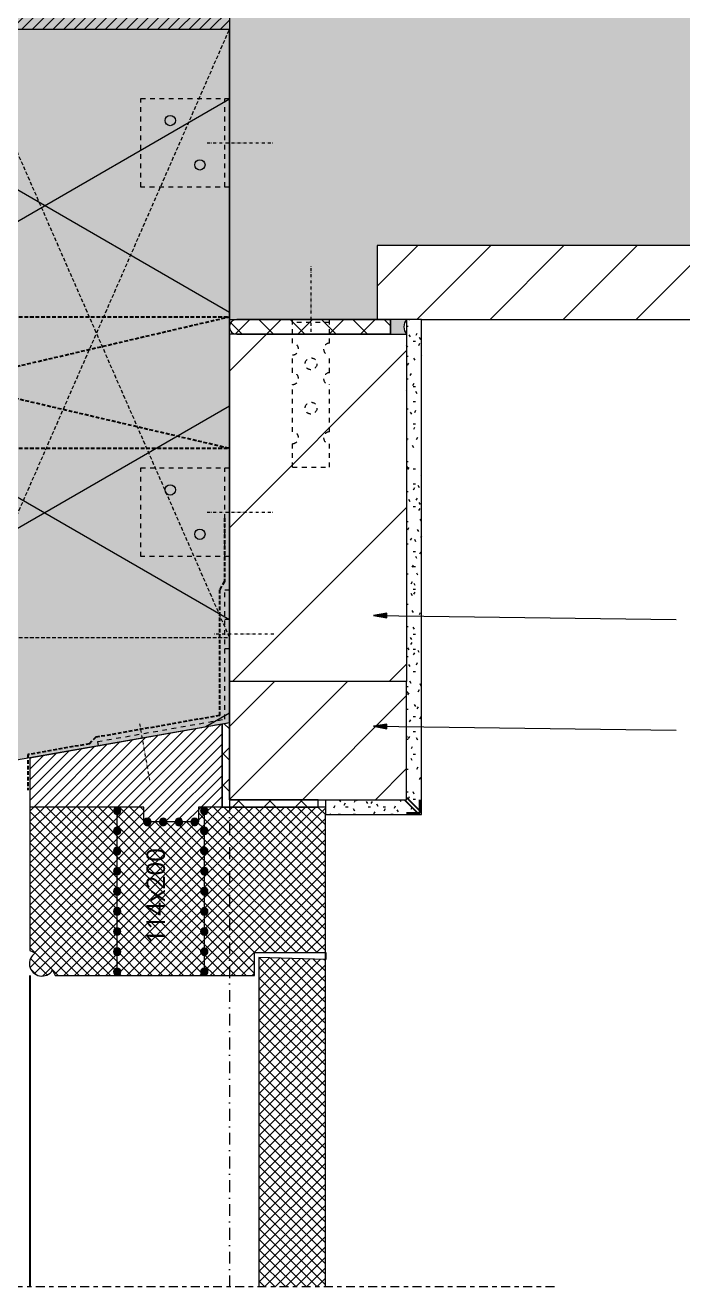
# Model space of a CAD drawing. Header units: millimetres. Extents: x -435 to 27166, y -19117 to 26500.
# Drawn here: x 7545 to 7990, y -5664 to -4810 of the extents above; entities that cross this region are included whole.
import ezdxf

# ---------------------------------------------------------------- set-up
doc = ezdxf.new("R2010")
doc.units = ezdxf.units.MM
for name, pattern in [('Dash', [6.35, 3.175, -3.175]), ('MV_center', [15, 6, -3, 3, -3]), ('MV_hidden', [3.75, 2.5, -1.25]), ('MV_stramien', [16, 8, -4, 0, -4]), ('Streep-stip _ detail', [4, 2, -1, 0, -1])]:
    doc.linetypes.add(name, pattern=pattern)
for name, color, linetype, lineweight in [('A-DETL', 90, 'Continuous', 13), ('A-DETL-GENF', 92, 'Continuous', 18), ('A-DETL-MEDM', 33, 'Continuous', 18), ('G-ANNO-TEXT', 231, 'Continuous', 13)]:
    doc.layers.add(name, color=color, linetype=linetype, lineweight=lineweight)
doc.styles.add('Segoe UI_3', font='segoeui.ttf', dxfattribs={"height": 12.5})
pattern_1 = [(45, (0, 0), (-24.74874, 24.74874), [])]
pattern_2 = [(45, (0, 0), (-3.535534, 3.535534), []), (135, (0, 0), (-3.535534, -3.535534), [])]
pattern_3 = [(45, (0, 0), (-10.606602, 10.606602), []), (135, (0, 0), (-10.606602, -10.606602), [])]

# ---------------------------------------------------------------- blocks, each defined once
blk = doc.blocks.new('42 isolatie - Type 1-3768601-Details Appartement')
at = {"layer": 'A-DETL-GENF'}
blk.add_hatch(color=256, dxfattribs=at).paths.add_polyline_path([(-31.46, 180.8), (0.28, 0.8), (469.24, 0.8), (469.24, 180.8), (-25.08, 180.8)])
at = {"layer": 'A-DETL-GENF', "lineweight": 13}
h = blk.add_hatch(dxfattribs=at)
h.set_pattern_fill('FP_43', color=256, style=0, pattern_type=2)
h.set_pattern_definition([(60, (-2126.39, 181.76), (-155.885, 90), []), (120, (-2126.39, 181.76), (-155.885, -90), [])])
h.paths.add_polyline_path([(-31.46, 180.8), (0.28, 0.8), (469.24, 0.8), (469.24, 180.8), (-25.08, 180.8)])
at = {"layer": 'A-DETL-GENF'}
for p, q in [((-25.08, 180.8), (-31.46, 180.8)), ((-31.46, 180.8), (0.28, 0.8)), ((-25.08, 180.8), (-31.46, 180.8)), ((-31.46, 180.8), (0.28, 0.8)), ((179.79, 180.8), (-25.08, 180.8)), ((294.79, 180.8), (179.79, 180.8)), ((294.79, 180.8), (179.79, 180.8)), ((399.79, 180.8), (294.79, 180.8)), ((413.24, 180.8), (399.79, 180.8)), ((413.24, 180.8), (399.79, 180.8)), ((469.24, 180.8), (413.24, 180.8)), ((0.28, 0.8), (262.95, 0.8)), ((262.95, 0.8), (272.95, 0.8)), ((262.95, 0.8), (272.95, 0.8)), ((272.95, 0.8), (469.24, 0.8))]:
    blk.add_line(p, q, dxfattribs=at)
blk = doc.blocks.new('Repeating Detail - 00 g lijmbolletje s e-V21-Details Appartement')
at = {"layer": 'A-DETL-GENF'}
for points in [[(-106.77, -1.25), (-106.52, -0.65), (-106.44, 0), (-106.52, 0.65), (-106.77, 1.25), (-107.17, 1.77), (-107.69, 2.17), (-108.29, 2.41), (-108.94, 2.5), (-109.58, 2.41), (-110.19, 2.17), (-110.7, 1.77), (-111.1, 1.25), (-111.35, 0.65), (-111.44, 0), (-111.35, -0.65), (-111.1, -1.25), (-110.7, -1.77), (-110.19, -2.17), (-109.58, -2.41), (-108.94, -2.5), (-108.29, -2.41), (-107.69, -2.17), (-107.17, -1.77)], [(-93.15, -1.25), (-92.9, -0.65), (-92.82, 0), (-92.9, 0.65), (-93.15, 1.25), (-93.55, 1.77), (-94.07, 2.17), (-94.67, 2.41), (-95.32, 2.5), (-95.97, 2.41), (-96.57, 2.17), (-97.09, 1.77), (-97.48, 1.25), (-97.73, 0.65), (-97.82, 0), (-97.73, -0.65), (-97.48, -1.25), (-97.09, -1.77), (-96.57, -2.17), (-95.97, -2.41), (-95.32, -2.5), (-94.67, -2.41), (-94.07, -2.17), (-93.55, -1.77)], [(-79.54, -1.25), (-79.29, -0.65), (-79.2, 0), (-79.29, 0.65), (-79.54, 1.25), (-79.93, 1.77), (-80.45, 2.17), (-81.06, 2.41), (-81.7, 2.5), (-82.35, 2.41), (-82.95, 2.17), (-83.47, 1.77), (-83.87, 1.25), (-84.12, 0.65), (-84.2, 0), (-84.12, -0.65), (-83.87, -1.25), (-83.47, -1.77), (-82.95, -2.17), (-82.35, -2.41), (-81.7, -2.5), (-81.06, -2.41), (-80.45, -2.17), (-79.93, -1.77)], [(-65.92, -1.25), (-65.67, -0.65), (-65.59, 0), (-65.67, 0.65), (-65.92, 1.25), (-66.32, 1.77), (-66.84, 2.17), (-67.44, 2.41), (-68.09, 2.5), (-68.73, 2.41), (-69.34, 2.17), (-69.85, 1.77), (-70.25, 1.25), (-70.5, 0.65), (-70.59, 0), (-70.5, -0.65), (-70.25, -1.25), (-69.85, -1.77), (-69.34, -2.17), (-68.59, -2.43), (-68.09, -2.5), (-67.44, -2.41), (-66.84, -2.17), (-66.32, -1.77)], [(-52.3, -1.25), (-52.05, -0.65), (-51.97, 0), (-52.05, 0.65), (-52.3, 1.25), (-52.7, 1.77), (-53.22, 2.17), (-53.82, 2.41), (-54.47, 2.5), (-55.12, 2.41), (-55.72, 2.17), (-56.24, 1.77), (-56.63, 1.25), (-56.88, 0.65), (-56.97, 0), (-56.88, -0.65), (-56.63, -1.25), (-56.24, -1.77), (-55.72, -2.17), (-55.12, -2.41), (-54.47, -2.5), (-53.82, -2.41), (-53.22, -2.17), (-52.7, -1.77)], [(-38.69, -1.25), (-38.44, -0.65), (-38.35, 0), (-38.44, 0.65), (-38.69, 1.25), (-39.08, 1.77), (-39.6, 2.17), (-40.2, 2.41), (-40.85, 2.5), (-41.5, 2.41), (-42.1, 2.17), (-42.62, 1.77), (-43.02, 1.25), (-43.27, 0.65), (-43.35, 0), (-43.27, -0.65), (-43.02, -1.25), (-42.62, -1.77), (-42.1, -2.17), (-41.5, -2.41), (-40.85, -2.5), (-40.2, -2.41), (-39.6, -2.17), (-39.08, -1.77)], [(-25.07, -1.25), (-24.82, -0.65), (-24.73, 0), (-24.82, 0.65), (-25.07, 1.25), (-25.47, 1.77), (-25.98, 2.17), (-26.59, 2.41), (-27.23, 2.5), (-27.88, 2.41), (-28.48, 2.17), (-29, 1.77), (-29.4, 1.25), (-29.65, 0.65), (-29.73, 0), (-29.65, -0.65), (-29.4, -1.25), (-29, -1.77), (-28.48, -2.17), (-27.88, -2.41), (-27.23, -2.5), (-26.59, -2.41), (-25.98, -2.17), (-25.47, -1.77)], [(-11.45, -1.25), (-11.2, -0.65), (-11.12, 0), (-11.2, 0.65), (-11.45, 1.25), (-11.85, 1.77), (-12.37, 2.17), (-12.97, 2.41), (-13.62, 2.5), (-14.26, 2.41), (-14.87, 2.17), (-15.38, 1.77), (-15.78, 1.25), (-16.03, 0.65), (-16.12, 0), (-16.03, -0.65), (-15.78, -1.25), (-15.38, -1.77), (-14.87, -2.17), (-14.26, -2.41), (-13.62, -2.5), (-12.97, -2.41), (-12.37, -2.17), (-11.85, -1.77)], [(2.17, -1.25), (2.41, -0.65), (2.5, 0), (2.41, 0.65), (2.17, 1.25), (1.77, 1.77), (1.25, 2.17), (0.65, 2.41), (0, 2.5), (-0.65, 2.41), (-1.25, 2.17), (-1.77, 1.77), (-2.17, 1.25), (-2.41, 0.65), (-2.5, 0), (-2.41, -0.65), (-2.17, -1.25), (-1.77, -1.77), (-1.25, -2.17), (-0.65, -2.41), (0, -2.5), (0.65, -2.41), (1.25, -2.17), (1.77, -1.77)]]:
    blk.add_hatch(color=256, dxfattribs=at).paths.add_polyline_path(points)
for centre, start, end in [((-108.94, 0), 0, 180), ((-108.94, 0), 180, 360), ((-95.32, 0), 0, 180), ((-95.32, 0), 180, 360), ((-81.7, 0), 0, 180), ((-81.7, 0), 180, 360), ((-68.09, 0), 0, 180), ((-68.09, 0), 180, 360), ((-54.47, 0), 0, 180), ((-54.47, 0), 180, 360), ((-40.85, 0), 0, 180), ((-40.85, 0), 180, 360), ((-27.23, 0), 360, 180), ((-27.23, 0), 180, 360), ((-13.62, 0), 360, 180), ((-13.62, 0), 180, 360), ((0, 0), 360, 180), ((0, 0), 180, 360)]:
    blk.add_arc(centre, 2.5, start, end, dxfattribs=at)
blk = doc.blocks.new('Repeating Detail - 00 g lijmbolletje s e-V23-Details Appartement')
at = {"layer": 'A-DETL-GENF'}
for points in [[(-30.75, 2.17), (-31.35, 2.41), (-32, 2.5), (-32.65, 2.41), (-33.25, 2.17), (-33.77, 1.77), (-34.17, 1.25), (-34.41, 0.65), (-34.5, 0), (-34.41, -0.65), (-34.17, -1.25), (-33.77, -1.77), (-33.25, -2.17), (-32.65, -2.41), (-32, -2.5), (-31.35, -2.41), (-30.75, -2.17), (-30.23, -1.77), (-29.83, -1.25), (-29.59, -0.65), (-29.5, 0), (-29.59, 0.65), (-29.83, 1.25), (-30.23, 1.77)], [(-20.08, 2.17), (-20.69, 2.41), (-21.33, 2.5), (-21.98, 2.41), (-22.58, 2.17), (-23.1, 1.77), (-23.5, 1.25), (-23.75, 0.65), (-23.83, 0), (-23.75, -0.65), (-23.5, -1.25), (-23.1, -1.77), (-22.58, -2.17), (-21.98, -2.41), (-21.33, -2.5), (-20.69, -2.41), (-20.08, -2.17), (-19.57, -1.77), (-19.17, -1.25), (-18.92, -0.65), (-18.83, 0), (-18.92, 0.65), (-19.17, 1.25), (-19.57, 1.77)], [(-9.42, 2.17), (-10.02, 2.41), (-10.67, 2.5), (-11.31, 2.41), (-11.92, 2.17), (-12.43, 1.77), (-12.83, 1.25), (-13.08, 0.65), (-13.17, 0), (-13.08, -0.65), (-12.83, -1.25), (-12.43, -1.77), (-11.92, -2.17), (-11.31, -2.41), (-10.67, -2.5), (-10.02, -2.41), (-9.42, -2.17), (-8.9, -1.77), (-8.5, -1.25), (-8.25, -0.65), (-8.17, 0), (-8.25, 0.65), (-8.5, 1.25), (-8.9, 1.77)], [(1.25, 2.17), (0.65, 2.41), (0, 2.5), (-0.65, 2.41), (-1.25, 2.17), (-1.77, 1.77), (-2.17, 1.25), (-2.41, 0.65), (-2.5, 0), (-2.41, -0.65), (-2.17, -1.25), (-1.77, -1.77), (-1.25, -2.17), (-0.65, -2.41), (0, -2.5), (0.65, -2.41), (1.25, -2.17), (1.77, -1.77), (2.17, -1.25), (2.41, -0.65), (2.5, 0), (2.41, 0.65), (2.17, 1.25), (1.77, 1.77)]]:
    blk.add_hatch(color=256, dxfattribs=at).paths.add_polyline_path(points)
for centre, start, end in [((-32, 0), 360, 180), ((-21.33, 0), 360, 180), ((-10.67, 0), 360, 180), ((0, 0), 360, 180), ((0, 0), 180, 360), ((-32, 0), 180, 360), ((-21.33, 0), 180, 360), ((-10.67, 0), 180, 360)]:
    blk.add_arc(centre, 2.5, start, end, dxfattribs=at)
blk = doc.blocks.new('20 kz_anker - wandanker 02-3186711-Details Appartement')
at = {"layer": 'A-DETL-GENF', "linetype": 'Dash'}
for p, q in [((0, 12.5), (0, -12.5)), ((16, 12.5), (0, 12.5)), ((2, 12.5), (2, -12.5)), ((36, 12.5), (24, 12.5)), ((76, 12.5), (44, 12.5)), ((100, 12.5), (84, 12.5)), ((100, -12.5), (100, 12.5)), ((16, -12.5), (0, -12.5)), ((36, -12.5), (24, -12.5)), ((76, -12.5), (44, -12.5)), ((100, -12.5), (84, -12.5))]:
    blk.add_line(p, q, dxfattribs=at)
at = {"layer": 'A-DETL-GENF', "linetype": 'Streep-stip _ detail', "lineweight": 13}
blk.add_line((8.3, 0), (-36.7, 0), dxfattribs=at)
at = {"layer": 'A-DETL-GENF', "linetype": 'Dash'}
for centre in [(30, 0), (60, 0)]:
    blk.add_circle(centre, 4, dxfattribs=at)
for centre, start, end in [((20, 12.5), 180, 0), ((40, 12.5), 180, 0), ((80, 12.5), 180, 0), ((20, -12.5), 360, 180), ((40, -12.5), 360, 180), ((80, -12.5), 360, 180)]:
    blk.add_arc(centre, 4, start, end, dxfattribs=at)
blk = doc.blocks.new('30_L-anker schuin - 90x90-4466865-Details Appartement')
at = {"layer": 'A-DETL-GENF', "linetype": 'Streep-stip _ detail', "lineweight": 13}
for p, q in [((60.82, 0.57), (53.88, 39.96)), ((-30, -60), (10, -60))]:
    blk.add_line(p, q, dxfattribs=at)
at = {"layer": 'A-DETL-GENF', "linetype": 'Dash'}
for p, q in [((0, 0), (88.63, 15.63)), ((89.15, 12.67), (3, -2.52)), ((88.63, 15.63), (89.15, 12.67)), ((0, -90), (0, 0)), ((3, -2.52), (3, -90)), ((3, -90), (0, -90))]:
    blk.add_line(p, q, dxfattribs=at)
at = {"layer": 'A-DETL-GENF'}
for p, q in [((0, -50), (3, -50)), ((0, -70), (3, -70))]:
    blk.add_line(p, q, dxfattribs=at)
blk = doc.blocks.new('30_L-anker plat - 60x60-4466371-Details Appartement')
at = {"layer": 'A-DETL-GENF', "linetype": 'Streep-stip _ detail', "lineweight": 13}
blk.add_line((5, -15), (5, 30), dxfattribs=at)
at = {"layer": 'A-DETL-GENF', "linetype": 'Dash'}
for p, q in [((-25, -60), (-25, 0)), ((35, 0), (-25, 0)), ((35, 0), (35, -60)), ((35, -3), (-25, -3)), ((35, -60), (-25, -60))]:
    blk.add_line(p, q, dxfattribs=at)
at = {"layer": 'A-DETL-GENF', "lineweight": 13}
for centre in [(20, -20), (-10, -40)]:
    blk.add_circle(centre, 3.5, dxfattribs=at)
blk = doc.blocks.new('00 hout_rechthoekig_sls - Vuren 44x180-3186885-Details Appartement')
at = {"layer": 'A-DETL-GENF', "lineweight": 13}
blk.add_hatch(color=256, dxfattribs=at).paths.add_polyline_path([(0, -44), (180, -44), (180, 0), (0, 0)])
at = {"layer": 'A-DETL-MEDM', "lineweight": 13}
h = blk.add_hatch(dxfattribs=at)
h.set_pattern_fill('FP_161', color=256, style=0, pattern_type=2)
h.set_pattern_definition([(45, (-7503.545, 4769.042), (-3.535534, 3.535534), [])])
h.paths.add_polyline_path([(0, -44), (180, -44), (180, 0), (0, 0)])
at = {"layer": 'A-DETL-MEDM'}
for p, q in [((0, 0), (180, 0)), ((0, -44), (0, 0)), ((180, 0), (180, -44)), ((180, 0), (180, -44)), ((180, 0), (180, -44)), ((180, -44), (0, -44)), ((180, -44), (0, -44))]:
    blk.add_line(p, q, dxfattribs=at)
blk = doc.blocks.new('NLRS_00_DI_maskeer - Type 1-4234994-Details Appartement')
at = {"layer": 'A-DETL-GENF', "linetype": 'MV_center'}
blk.add_line((368.91, 0), (-100, 0), dxfattribs=at)

msp = doc.modelspace()

# ---------------------------------------------------------------- hatches: boundary and pattern name
at = {"layer": 'A-DETL-GENF'}
for color, points in [(9, [(7683.55, -5009.34), (7783.55, -5009.34), (7783.55, -4959.34), (8273.55, -4959.34), (8273.55, -4769.34), (7683.55, -4769.34), (7683.55, -4906.92)]), (1, [(7792.55, -5019.34), (7803.55, -5019.34), (7802.51, -5017.85), (7801.86, -5016.15), (7801.64, -5014.34), (7801.86, -5012.53), (7802.51, -5010.83), (7803.55, -5009.34), (7792.55, -5009.34)])]:
    msp.add_hatch(color=color, dxfattribs=at).paths.add_polyline_path(points)
at = {"layer": 'A-DETL-GENF', "lineweight": 13}
h = msp.add_hatch(dxfattribs=at)
h.set_pattern_fill('FP_78', color=250, style=0, pattern_type=2)
h.set_pattern_definition(pattern_1)
h.paths.add_polyline_path([(7803.55, -5009.34), (8273.55, -5009.34), (8273.55, -4959.34), (7783.55, -4959.34), (7783.55, -5009.34), (7802.51, -5009.34)])
h = msp.add_hatch(dxfattribs=at)
h.set_pattern_fill('FP_21', color=251, style=0, pattern_type=2)
h.set_pattern_definition(pattern_3)
h.paths.add_polyline_path([(7783.55, -5019.34), (7792.55, -5019.34), (7792.55, -5009.34), (7688.55, -5009.34), (7687.25, -5009.51), (7686.05, -5010.01), (7685.01, -5010.8), (7684.22, -5011.84), (7683.72, -5013.05), (7683.55, -5014.34), (7683.72, -5015.63), (7684.22, -5016.84), (7685.01, -5017.88), (7686.05, -5018.67), (7687.25, -5019.17), (7688.55, -5019.34)])
h = msp.add_hatch(dxfattribs=at)
h.set_pattern_fill('FP_17', color=254, style=0, pattern_type=2)
h.set_pattern_definition([(0, (0, 0), (20.32, 5.08), [1.676, -13.564, 1.676, -13.564, -81.28]), (0, (0, 0), (20.32, 5.08), [-30.48, 1.676, -28.804, 1.676, -13.564, -35.56]), (0, (0, 0), (20.32, 5.08), [-76.2, 1.676, -8.484, 1.676, -23.724]), (120, (7.62, 2.54), (-14.559409, 15.0576362), [1.676, -13.564, 1.676, -13.564, -81.28]), (120, (7.62, 2.54), (-14.559409, 15.0576362), [-30.48, 1.676, -28.804, 1.676, -13.564, -35.56]), (120, (7.62, 2.54), (-14.559409, 15.0576362), [-76.2, 1.676, -8.484, 1.676, -23.724]), (240, (10.16, 12.7), (-5.760591, -20.1376362), [1.676, -13.564, 1.676, -13.564, -81.28]), (240, (10.16, 12.7), (-5.760591, -20.1376362), [-30.48, 1.676, -28.804, 1.676, -13.564, -35.56]), (240, (10.16, 12.7), (-5.760591, -20.1376362), [-76.2, 1.676, -8.484, 1.676, -23.724])])
h.paths.add_polyline_path([(7748.55, -5344.34), (7813.55, -5344.34), (7813.55, -5009.34), (7803.55, -5009.34), (7803.55, -5334.34), (7748.55, -5334.34)])
h = msp.add_hatch(dxfattribs=at)
h.set_pattern_fill('FP_9', color=57, style=0, pattern_type=2)
h.set_pattern_definition([(45, (0, 0), (-53.033, 53.033), [])])
h.paths.add_polyline_path([(7803.55, -5254.34), (7803.55, -5019.34), (7683.55, -5019.34), (7683.55, -5254.34), (7802.51, -5254.34)])
h = msp.add_hatch(dxfattribs=at)
h.set_pattern_fill('FP_78', color=250, style=0, pattern_type=2)
h.set_pattern_definition(pattern_1)
h.paths.add_polyline_path([(7803.55, -5334.34), (7803.55, -5254.34), (7683.55, -5254.34), (7683.55, -5334.34)])
h = msp.add_hatch(dxfattribs=at)
h.set_pattern_fill('FP_33', color=250, style=0, pattern_type=2)
h.set_pattern_definition([(45, (0, 0), (-3.535534, 3.535534), [])])
h.paths.add_polyline_path([(7651.88, -5349.34), (7657.55, -5349.34), (7657.63, -5348.69), (7657.88, -5348.09), (7658.28, -5347.57), (7658.8, -5347.18), (7659.4, -5346.93), (7660.05, -5346.84), (7660.69, -5346.93), (7661.3, -5347.18), (7661.81, -5347.57), (7662.21, -5348.09), (7662.47, -5348.76), (7662.54, -5349.27), (7662.55, -5339.34), (7678.55, -5339.34), (7678.55, -5283.22), (7548.55, -5306.14), (7548.55, -5339.34), (7625.55, -5339.34), (7625.55, -5349.34), (7625.63, -5348.69), (7625.88, -5348.09), (7626.28, -5347.57), (7626.8, -5347.18), (7627.4, -5346.93), (7628.05, -5346.84), (7628.69, -5346.93), (7629.3, -5347.18), (7629.81, -5347.57), (7630.21, -5348.09), (7630.47, -5348.76), (7630.55, -5349.34), (7636.21, -5349.34), (7636.3, -5348.69), (7636.55, -5348.09), (7636.94, -5347.57), (7637.46, -5347.18), (7638.07, -5346.93), (7638.71, -5346.84), (7639.36, -5346.93), (7639.96, -5347.18), (7640.48, -5347.57), (7640.88, -5348.09), (7641.14, -5348.76), (7641.21, -5349.34), (7646.88, -5349.34), (7646.96, -5348.69), (7647.21, -5348.09), (7647.61, -5347.57), (7648.13, -5347.18), (7648.73, -5346.93), (7649.38, -5346.84), (7650.03, -5346.93), (7650.63, -5347.18), (7651.15, -5347.57), (7651.54, -5348.09), (7651.8, -5348.76)])
h = msp.add_hatch(dxfattribs=at)
h.set_pattern_fill('FP_21', color=251, style=0, pattern_type=2)
h.set_pattern_definition(pattern_3)
h.paths.add_polyline_path([(7700.55, -5339.34), (7743.55, -5339.34), (7743.55, -5334.34), (7683.55, -5334.34), (7683.55, -5282.34), (7678.55, -5283.22), (7678.55, -5339.34), (7683.55, -5339.34)])
h = msp.add_hatch(dxfattribs=at)
h.set_pattern_fill('FP_20', color=250, style=0, pattern_type=2)
h.set_pattern_definition(pattern_2)
h.paths.add_polyline_path([(7556.54, -5453.69), (7558.7, -5453.44), (7560.72, -5452.66), (7562.48, -5451.39), (7563.86, -5449.71), (7565.55, -5453.34), (7607.55, -5453.34), (7607.55, -5453.28), (7606.9, -5453.19), (7606.3, -5452.94), (7605.78, -5452.54), (7605.38, -5452.03), (7605.13, -5451.42), (7605.05, -5450.78), (7605.13, -5450.13), (7605.38, -5449.53), (7605.78, -5449.01), (7606.3, -5448.61), (7606.9, -5448.36), (7607.55, -5448.28), (7607.55, -5439.66), (7606.9, -5439.57), (7606.3, -5439.32), (7605.78, -5438.93), (7605.38, -5438.41), (7605.13, -5437.81), (7605.05, -5437.16), (7605.13, -5436.51), (7605.38, -5435.91), (7605.78, -5435.39), (7606.3, -5434.99), (7606.9, -5434.74), (7607.55, -5434.66), (7607.55, -5426.04), (7606.9, -5425.96), (7606.3, -5425.71), (7605.78, -5425.31), (7605.38, -5424.79), (7605.13, -5424.19), (7605.05, -5423.54), (7605.13, -5422.9), (7605.38, -5422.29), (7605.78, -5421.77), (7606.3, -5421.38), (7606.9, -5421.13), (7607.55, -5421.04), (7607.55, -5412.43), (7606.9, -5412.34), (7606.3, -5412.09), (7605.78, -5411.69), (7605.38, -5411.18), (7605.13, -5410.57), (7605.05, -5409.93), (7605.13, -5409.28), (7605.38, -5408.68), (7605.78, -5408.16), (7606.3, -5407.76), (7606.9, -5407.51), (7607.55, -5407.43), (7607.55, -5398.81), (7606.9, -5398.72), (7606.3, -5398.47), (7605.78, -5398.08), (7605.38, -5397.56), (7605.13, -5396.96), (7605.05, -5396.31), (7605.13, -5395.66), (7605.38, -5395.06), (7605.78, -5394.54), (7606.3, -5394.14), (7606.9, -5393.89), (7607.55, -5393.81), (7607.55, -5385.19), (7606.9, -5385.11), (7606.3, -5384.86), (7605.78, -5384.46), (7605.38, -5383.94), (7605.13, -5383.34), (7605.05, -5382.69), (7605.13, -5382.04), (7605.38, -5381.44), (7605.78, -5380.92), (7606.3, -5380.53), (7606.9, -5380.28), (7607.55, -5380.19), (7607.55, -5371.57), (7606.9, -5371.49), (7606.3, -5371.24), (7605.78, -5370.84), (7605.38, -5370.32), (7605.13, -5369.72), (7605.05, -5369.07), (7605.13, -5368.43), (7605.38, -5367.82), (7605.78, -5367.31), (7606.3, -5366.91), (7606.9, -5366.66), (7607.55, -5366.57), (7607.55, -5357.96), (7606.9, -5357.87), (7606.3, -5357.62), (7605.78, -5357.22), (7605.38, -5356.71), (7605.13, -5356.1), (7605.05, -5355.46), (7605.13, -5354.81), (7605.38, -5354.21), (7605.78, -5353.69), (7606.3, -5353.29), (7606.9, -5353.04), (7607.55, -5352.96), (7607.55, -5344.34), (7606.9, -5344.25), (7606.3, -5344.01), (7605.78, -5343.61), (7605.38, -5343.09), (7605.13, -5342.49), (7605.05, -5341.84), (7605.13, -5341.19), (7605.38, -5340.59), (7605.78, -5340.07), (7606.3, -5339.68), (7606.9, -5339.43), (7607.55, -5339.34), (7548.55, -5339.34), (7548.55, -5436.34), (7552.17, -5438.03), (7550.5, -5439.41), (7549.23, -5441.17), (7548.44, -5443.19), (7548.2, -5445.34), (7548.51, -5447.49), (7549.36, -5449.49), (7550.68, -5451.21), (7552.4, -5452.53), (7554.55, -5453.4)])
h = msp.add_hatch(dxfattribs=at)
h.set_pattern_fill('FP_20', color=250, style=0, pattern_type=2)
h.set_pattern_definition(pattern_2)
h.paths.add_polyline_path([(7607.55, -5453.28), (7666.55, -5453.28), (7665.9, -5453.19), (7665.3, -5452.94), (7664.78, -5452.54), (7664.38, -5452.03), (7664.13, -5451.42), (7664.05, -5450.78), (7664.13, -5450.13), (7664.38, -5449.53), (7664.84, -5448.96), (7665.3, -5448.61), (7665.9, -5448.36), (7666.55, -5448.28), (7666.55, -5439.66), (7665.9, -5439.57), (7665.3, -5439.32), (7664.78, -5438.93), (7664.38, -5438.41), (7664.13, -5437.81), (7664.05, -5437.16), (7664.13, -5436.51), (7664.38, -5435.91), (7664.78, -5435.39), (7665.3, -5434.99), (7665.9, -5434.74), (7666.55, -5434.66), (7666.55, -5426.04), (7665.9, -5425.96), (7665.3, -5425.71), (7664.78, -5425.31), (7664.38, -5424.79), (7664.13, -5424.19), (7664.05, -5423.54), (7664.13, -5422.9), (7664.38, -5422.29), (7664.78, -5421.77), (7665.32, -5421.37), (7665.9, -5421.13), (7666.55, -5421.04), (7666.55, -5412.43), (7665.9, -5412.34), (7665.3, -5412.09), (7664.78, -5411.69), (7664.38, -5411.18), (7664.13, -5410.57), (7664.05, -5409.93), (7664.13, -5409.28), (7664.38, -5408.68), (7664.81, -5408.13), (7665.3, -5407.76), (7665.9, -5407.51), (7666.55, -5407.43), (7666.55, -5398.81), (7665.9, -5398.72), (7665.3, -5398.47), (7664.78, -5398.08), (7664.38, -5397.56), (7664.13, -5396.96), (7664.05, -5396.31), (7664.13, -5395.66), (7664.38, -5395.06), (7664.78, -5394.54), (7665.3, -5394.14), (7665.9, -5393.89), (7666.55, -5393.81), (7666.55, -5385.19), (7665.9, -5385.11), (7665.3, -5384.86), (7664.78, -5384.46), (7664.38, -5383.94), (7664.13, -5383.34), (7664.05, -5382.69), (7664.13, -5382.04), (7664.38, -5381.44), (7664.78, -5380.92), (7665.3, -5380.53), (7665.9, -5380.28), (7666.55, -5380.19), (7666.55, -5371.57), (7665.9, -5371.49), (7665.3, -5371.24), (7664.78, -5370.84), (7664.38, -5370.32), (7664.13, -5369.72), (7664.05, -5369.07), (7664.13, -5368.43), (7664.38, -5367.82), (7664.78, -5367.31), (7665.3, -5366.91), (7665.9, -5366.66), (7666.55, -5366.57), (7666.55, -5357.96), (7665.9, -5357.87), (7665.3, -5357.62), (7664.78, -5357.22), (7664.38, -5356.71), (7664.13, -5356.1), (7664.05, -5355.46), (7664.13, -5354.81), (7664.38, -5354.21), (7664.78, -5353.69), (7665.3, -5353.29), (7665.9, -5353.04), (7666.55, -5352.96), (7666.55, -5344.34), (7665.9, -5344.25), (7665.3, -5344.01), (7664.78, -5343.61), (7664.38, -5343.09), (7664.13, -5342.49), (7664.05, -5341.84), (7664.13, -5341.19), (7664.38, -5340.59), (7664.78, -5340.07), (7665.3, -5339.68), (7665.9, -5339.43), (7666.55, -5339.34), (7662.55, -5339.34), (7662.55, -5349.34), (7662.46, -5349.99), (7662.21, -5350.59), (7661.81, -5351.11), (7661.3, -5351.51), (7660.69, -5351.75), (7660.05, -5351.84), (7659.4, -5351.75), (7658.8, -5351.51), (7658.28, -5351.11), (7657.88, -5350.59), (7657.63, -5349.99), (7657.55, -5349.34), (7651.88, -5349.34), (7651.79, -5349.99), (7651.54, -5350.59), (7651.15, -5351.11), (7650.63, -5351.51), (7650.03, -5351.75), (7649.38, -5351.84), (7648.73, -5351.75), (7648.13, -5351.51), (7647.61, -5351.11), (7647.21, -5350.59), (7646.96, -5349.99), (7646.88, -5349.34), (7641.21, -5349.34), (7641.13, -5349.99), (7640.88, -5350.59), (7640.48, -5351.11), (7639.96, -5351.51), (7639.36, -5351.75), (7638.71, -5351.84), (7638.07, -5351.75), (7637.46, -5351.51), (7636.94, -5351.11), (7636.55, -5350.59), (7636.3, -5349.99), (7636.21, -5349.34), (7630.55, -5349.34), (7630.46, -5349.99), (7630.21, -5350.59), (7629.81, -5351.11), (7629.3, -5351.51), (7628.69, -5351.75), (7628.05, -5351.84), (7627.4, -5351.75), (7626.8, -5351.51), (7626.21, -5351.01), (7625.88, -5350.59), (7625.63, -5349.99), (7625.55, -5349.34), (7625.55, -5339.34), (7607.55, -5339.34), (7608.19, -5339.43), (7608.8, -5339.68), (7609.31, -5340.07), (7609.71, -5340.59), (7609.96, -5341.19), (7610.05, -5341.84), (7609.96, -5342.49), (7609.71, -5343.09), (7609.31, -5343.61), (7608.8, -5344.01), (7608.19, -5344.25), (7607.55, -5344.34), (7607.55, -5352.96), (7608.19, -5353.04), (7608.8, -5353.29), (7609.31, -5353.69), (7609.71, -5354.21), (7609.96, -5354.81), (7610.05, -5355.46), (7609.96, -5356.1), (7609.71, -5356.71), (7609.31, -5357.22), (7608.8, -5357.62), (7608.19, -5357.87), (7607.55, -5357.96), (7607.55, -5366.57), (7608.19, -5366.66), (7608.8, -5366.91), (7609.31, -5367.31), (7609.71, -5367.82), (7609.96, -5368.43), (7610.05, -5369.07), (7609.96, -5369.72), (7609.71, -5370.32), (7609.31, -5370.84), (7608.8, -5371.24), (7608.19, -5371.49), (7607.55, -5371.57), (7607.55, -5380.19), (7608.19, -5380.28), (7608.8, -5380.53), (7609.31, -5380.92), (7609.71, -5381.44), (7609.96, -5382.04), (7610.05, -5382.69), (7609.96, -5383.34), (7609.71, -5383.94), (7609.31, -5384.46), (7608.8, -5384.86), (7608.19, -5385.11), (7607.55, -5385.19), (7607.55, -5393.81), (7608.19, -5393.89), (7608.8, -5394.14), (7609.31, -5394.54), (7609.71, -5395.06), (7609.96, -5395.66), (7610.05, -5396.31), (7609.96, -5396.96), (7609.71, -5397.56), (7609.31, -5398.08), (7608.8, -5398.47), (7608.19, -5398.72), (7607.55, -5398.81), (7607.55, -5407.43), (7608.19, -5407.51), (7608.8, -5407.76), (7609.31, -5408.16), (7609.71, -5408.68), (7609.96, -5409.28), (7610.05, -5409.93), (7609.96, -5410.57), (7609.71, -5411.18), (7609.31, -5411.69), (7608.8, -5412.09), (7608.19, -5412.34), (7607.55, -5412.43), (7607.55, -5421.04), (7608.19, -5421.13), (7608.8, -5421.38), (7609.31, -5421.77), (7609.71, -5422.29), (7609.96, -5422.9), (7610.05, -5423.54), (7609.96, -5424.19), (7609.71, -5424.79), (7609.31, -5425.31), (7608.8, -5425.71), (7608.19, -5425.96), (7607.55, -5426.04), (7607.55, -5434.66), (7608.19, -5434.74), (7608.8, -5434.99), (7609.31, -5435.39), (7609.71, -5435.91), (7609.96, -5436.51), (7610.05, -5437.16), (7609.96, -5437.81), (7609.71, -5438.41), (7609.31, -5438.93), (7608.8, -5439.32), (7608.19, -5439.57), (7607.55, -5439.66), (7607.55, -5448.28), (7608.38, -5448.44), (7608.8, -5448.61), (7609.31, -5449.01), (7609.79, -5449.71), (7609.96, -5450.13), (7610.05, -5450.78), (7609.96, -5451.42), (7609.71, -5452.03), (7609.31, -5452.54), (7608.8, -5452.94), (7608.19, -5453.19)])
h = msp.add_hatch(dxfattribs=at)
h.set_pattern_fill('FP_20', color=250, style=0, pattern_type=2)
h.set_pattern_definition(pattern_2)
h.paths.add_polyline_path([(7666.55, -5453.28), (7700.55, -5453.28), (7700.55, -5437.84), (7748.55, -5437.84), (7748.55, -5339.34), (7666.55, -5339.34), (7667.19, -5339.43), (7667.8, -5339.68), (7668.31, -5340.07), (7668.71, -5340.59), (7668.96, -5341.19), (7669.05, -5341.84), (7668.96, -5342.49), (7668.71, -5343.09), (7668.31, -5343.61), (7667.8, -5344.01), (7667.19, -5344.25), (7666.55, -5344.34), (7666.55, -5352.96), (7667.19, -5353.04), (7667.8, -5353.29), (7668.31, -5353.69), (7668.71, -5354.21), (7668.96, -5354.81), (7669.05, -5355.46), (7668.96, -5356.1), (7668.71, -5356.71), (7668.31, -5357.22), (7667.8, -5357.62), (7667.19, -5357.87), (7666.55, -5357.96), (7666.55, -5366.57), (7667.19, -5366.66), (7667.8, -5366.91), (7668.31, -5367.31), (7668.71, -5367.82), (7668.96, -5368.43), (7669.05, -5369.07), (7668.96, -5369.72), (7668.71, -5370.32), (7668.31, -5370.84), (7667.8, -5371.24), (7667.19, -5371.49), (7666.55, -5371.57), (7666.55, -5380.19), (7667.19, -5380.28), (7667.8, -5380.53), (7668.31, -5380.92), (7668.71, -5381.44), (7668.96, -5382.04), (7669.05, -5382.69), (7668.96, -5383.34), (7668.71, -5383.94), (7668.31, -5384.46), (7667.8, -5384.86), (7667.19, -5385.11), (7666.55, -5385.19), (7666.55, -5393.81), (7667.19, -5393.89), (7667.8, -5394.14), (7668.31, -5394.54), (7668.71, -5395.06), (7668.96, -5395.66), (7669.05, -5396.31), (7668.96, -5396.96), (7668.71, -5397.56), (7668.31, -5398.08), (7667.8, -5398.47), (7667.19, -5398.72), (7666.55, -5398.81), (7666.55, -5407.43), (7667.19, -5407.51), (7667.8, -5407.76), (7668.31, -5408.16), (7668.71, -5408.68), (7668.96, -5409.28), (7669.05, -5409.93), (7668.96, -5410.57), (7668.71, -5411.18), (7668.31, -5411.69), (7667.8, -5412.09), (7667.19, -5412.34), (7666.55, -5412.43), (7666.55, -5421.04), (7667.19, -5421.13), (7667.8, -5421.38), (7668.31, -5421.77), (7668.71, -5422.29), (7668.96, -5422.9), (7669.05, -5423.54), (7668.96, -5424.19), (7668.71, -5424.79), (7668.31, -5425.31), (7667.8, -5425.71), (7667.19, -5425.96), (7666.55, -5426.04), (7666.55, -5434.66), (7667.19, -5434.74), (7667.8, -5434.99), (7668.31, -5435.39), (7668.71, -5435.91), (7668.96, -5436.51), (7669.05, -5437.16), (7668.96, -5437.81), (7668.71, -5438.41), (7668.31, -5438.93), (7667.8, -5439.32), (7667.19, -5439.57), (7666.55, -5439.66), (7666.55, -5448.28), (7667.19, -5448.36), (7667.8, -5448.61), (7668.31, -5449.01), (7668.71, -5449.53), (7668.96, -5450.13), (7669.05, -5450.78), (7668.96, -5451.42), (7668.71, -5452.03), (7668.31, -5452.54), (7667.8, -5452.94), (7667.19, -5453.19)])
h = msp.add_hatch(dxfattribs=at)
h.set_pattern_fill('FP_20', color=250, style=0, pattern_type=2)
h.set_pattern_definition(pattern_2)
h.paths.add_polyline_path([(7748.55, -5663.98), (7748.55, -5442.41), (7703.55, -5441.24), (7703.55, -5663.98)])
at = {"layer": 'G-ANNO-TEXT'}
for points in [[(7781.16, -5209.63), (7790.14, -5211.34), (7790.18, -5208.16)], [(7781.16, -5284.63), (7790.14, -5286.34), (7790.18, -5283.16)]]:
    msp.add_hatch(color=7, dxfattribs=at).paths.add_polyline_path(points)

# ---------------------------------------------------------------- linework, layer by layer
at = {"layer": 'A-DETL', "linetype": 'MV_hidden', "lineweight": 18}
for p, q in [((7503.55, -5224.62), (7683.55, -4813.04)), ((7503.55, -4813.04), (7683.55, -5224.62)), ((7503.55, -5224.62), (7683.55, -5224.62))]:
    msp.add_line(p, q, dxfattribs=at)
at = {"layer": 'A-DETL', "lineweight": 18}
for p, q in [((7683.55, -4813.04), (7683.55, -5009.34)), ((7783.55, -4959.34), (7783.55, -5009.34)), ((8273.55, -4959.34), (7783.55, -4959.34)), ((7683.55, -5009.34), (7783.55, -5009.34)), ((7792.55, -5009.34), (7688.55, -5009.34)), ((7783.55, -5009.34), (7792.55, -5009.34)), ((7803.55, -5009.34), (7792.55, -5009.34)), ((7792.55, -5009.34), (7792.55, -5019.34)), ((7792.55, -5019.34), (7792.55, -5009.34)), ((7813.55, -5009.34), (7803.55, -5009.34)), ((7803.55, -5009.34), (7803.55, -5254.34)), ((7813.55, -5009.34), (8273.55, -5009.34)), ((7813.55, -5344.34), (7813.55, -5009.34)), ((7792.55, -5019.34), (7683.55, -5019.34)), ((7683.55, -5019.34), (7683.55, -5254.34)), ((7688.55, -5019.34), (7792.55, -5019.34)), ((7792.55, -5019.34), (7803.55, -5019.34)), ((7803.55, -5254.34), (7683.55, -5254.34)), ((7683.55, -5254.34), (7683.55, -5334.34)), ((7803.55, -5334.34), (7803.55, -5254.34)), ((7678.55, -5283.22), (7548.55, -5306.14)), ((7683.55, -5282.34), (7678.55, -5283.22)), ((7678.55, -5339.34), (7678.55, -5283.22)), ((7678.55, -5283.22), (7678.55, -5339.34)), ((7683.55, -5334.34), (7683.55, -5282.34)), ((7548.55, -5306.14), (7548.55, -5339.34)), ((7683.55, -5334.34), (7803.55, -5334.34)), ((7743.55, -5334.34), (7683.55, -5334.34)), ((7743.55, -5339.34), (7743.55, -5334.34)), ((7748.55, -5334.34), (7748.55, -5344.34)), ((7548.55, -5339.34), (7548.55, -5436.34)), ((7607.55, -5339.34), (7548.55, -5339.34)), ((7625.55, -5339.34), (7607.55, -5339.34)), ((7607.55, -5352.96), (7607.55, -5344.34)), ((7625.55, -5349.34), (7625.55, -5339.34)), ((7666.55, -5339.34), (7662.55, -5339.34)), ((7662.55, -5339.34), (7662.55, -5349.34)), ((7748.55, -5339.34), (7666.55, -5339.34)), ((7666.55, -5344.34), (7666.55, -5352.96)), ((7678.55, -5339.34), (7743.55, -5339.34)), ((7748.55, -5437.84), (7748.55, -5344.34)), ((7748.55, -5344.34), (7813.55, -5344.34)), ((7636.21, -5349.34), (7630.55, -5349.34)), ((7646.88, -5349.34), (7641.21, -5349.34)), ((7657.55, -5349.34), (7651.88, -5349.34)), ((7607.55, -5366.57), (7607.55, -5357.96)), ((7666.55, -5357.96), (7666.55, -5366.57)), ((7607.55, -5380.19), (7607.55, -5371.57)), ((7666.55, -5371.57), (7666.55, -5380.19)), ((7607.55, -5393.81), (7607.55, -5385.19)), ((7666.55, -5385.19), (7666.55, -5393.81)), ((7607.55, -5407.43), (7607.55, -5398.81)), ((7666.55, -5398.81), (7666.55, -5407.43)), ((7607.55, -5421.04), (7607.55, -5412.43)), ((7666.55, -5412.43), (7666.55, -5421.04)), ((7607.55, -5434.66), (7607.55, -5426.04)), ((7666.55, -5426.04), (7666.55, -5434.66)), ((7548.55, -5436.34), (7552.17, -5438.03)), ((7700.55, -5453.28), (7700.55, -5437.84)), ((7700.55, -5437.84), (7748.55, -5437.84)), ((7607.55, -5448.28), (7607.55, -5439.66)), ((7666.55, -5439.66), (7666.55, -5448.28)), ((7703.55, -5441.24), (7703.55, -5663.98)), ((7748.55, -5442.41), (7703.55, -5441.24)), ((7748.55, -5663.98), (7748.55, -5442.41)), ((7563.86, -5449.71), (7565.55, -5453.34)), ((7565.55, -5453.34), (7607.55, -5453.34)), ((7607.55, -5453.28), (7666.55, -5453.28)), ((7607.55, -5453.34), (7607.55, -5453.28)), ((7666.55, -5453.28), (7700.55, -5453.28))]:
    msp.add_line(p, q, dxfattribs=at)
at = {"layer": 'A-DETL', "linetype": 'MV_stramien', "lineweight": 18}
for p, q in [((7683.55, -4813.04), (7683.55, -5019.34)), ((7683.55, -5334.34), (7683.55, -5663.98))]:
    msp.add_line(p, q, dxfattribs=at)
at = {"layer": 'A-DETL', "linetype": 'MV_hidden', "lineweight": 25}
for p, q in [((7683.1, -5096.49), (7302.07, -5007.49)), ((7302.07, -5096.49), (7683.55, -5007.49)), ((7503.55, -5007.49), (7683.55, -5007.49)), ((7503.55, -5096.49), (7683.55, -5096.49)), ((7680.14, -5143.69), (7680.14, -5186.65)), ((7680.14, -5186.65), (7676.86, -5192.34)), ((7676.86, -5192.34), (7676.86, -5277.34)), ((7676.86, -5277.34), (7593.15, -5292.1)), ((7593.15, -5292.1), (7588.78, -5296.47)), ((7588.78, -5296.47), (7547.11, -5303.82)), ((7547.11, -5303.82), (7547.11, -5327.9))]:
    msp.add_line(p, q, dxfattribs=at)
at = {"layer": 'A-DETL', "lineweight": 25}
for p, q in [((7802.16, -5334.34), (7811.16, -5343.34)), ((7812.55, -5341.95), (7803.55, -5332.95)), ((7812.55, -5343.34), (7812.55, -5334.34)), ((7812.55, -5343.34), (7803.55, -5343.34)), ((7748.55, -5437.84), (7748.55, -5442.41)), ((7548.55, -5453.34), (7548.55, -5663.98))]:
    msp.add_line(p, q, dxfattribs=at)
at = {"layer": 'A-DETL', "lineweight": 18}
for centre, radius, start, end in [((7688.55, -5014.34), 5, 90, 270), ((7809.15, -5014.34), 7.51, 138.24612, 221.75388), ((7556.67, -5445.21), 8.48, 122.08897, 327.91103)]:
    msp.add_arc(centre, radius, start, end, dxfattribs=at)
at = {"layer": 'G-ANNO-TEXT', "color": 250}
for p, q in [((7790.18, -5208.16), (7781.16, -5209.63)), ((7781.16, -5209.63), (7790.14, -5211.34)), ((7781.16, -5209.63), (7986.04, -5212.28)), ((7790.14, -5211.34), (7790.18, -5208.16)), ((7790.18, -5283.16), (7781.16, -5284.63)), ((7781.16, -5284.63), (7790.14, -5286.34)), ((7781.16, -5284.63), (7986.04, -5287.28)), ((7790.14, -5286.34), (7790.18, -5283.16))]:
    msp.add_line(p, q, dxfattribs=at)

# ---------------------------------------------------------------- block references
at = {"layer": 'A-DETL-GENF'}
for name, p, rotation in [('42 isolatie - Type 1-3768601-Details Appartement', (7684.35, -5282.29), 89.99999999999991), ('Repeating Detail - 00 g lijmbolletje s e-V21-Details Appartement', (7607.55, -5450.78), 270.0000000000506), ('Repeating Detail - 00 g lijmbolletje s e-V21-Details Appartement', (7666.55, -5450.78), 270.0000000000001), ('Repeating Detail - 00 g lijmbolletje s e-V23-Details Appartement', (7628.05, -5349.34), 180)]:
    msp.add_blockref(name, p, dxfattribs=dict(at, rotation=rotation))
at = {"layer": 'A-DETL-GENF', "linetype": 'Streep-stip _ detail', "lineweight": 13}
for name, p, rotation in [('30_L-anker plat - 60x60-4466371-Details Appartement', (7683.55, -4884.69), 269.9999999999994), ('20 kz_anker - wandanker 02-3186711-Details Appartement', (7738.84, -5009.34), 269.9999999999995), ('30_L-anker plat - 60x60-4466371-Details Appartement', (7683.55, -5134.69), 269.9999999999994)]:
    msp.add_blockref(name, p, dxfattribs=dict(at, rotation=rotation))
at = {"layer": 'A-DETL-GENF', "linetype": 'Dash', "rotation": 180}
msp.add_blockref('30_L-anker schuin - 90x90-4466865-Details Appartement', (7683.55, -5282.34), dxfattribs=at)
at = {"layer": 'A-DETL-GENF', "linetype": 'MV_center'}
msp.add_blockref('NLRS_00_DI_maskeer - Type 1-4234994-Details Appartement', (7534.63, -5663.98), dxfattribs=at)
at = {"layer": 'A-DETL-MEDM', "lineweight": 13}
msp.add_blockref('00 hout_rechthoekig_sls - Vuren 44x180-3186885-Details Appartement', (7503.55, -4769.04), dxfattribs=at)

# ---------------------------------------------------------------- texts
at = {"layer": 'G-ANNO-TEXT', "color": 7, "insert": (7627.43, -5431.55), "char_height": 12.5, "width": 79.3671, "attachment_point": 1, "rotation": 90, "style": 'Segoe UI_3'}
msp.add_mtext('114x200', dxfattribs=at)

doc.saveas('drawing.dxf')
